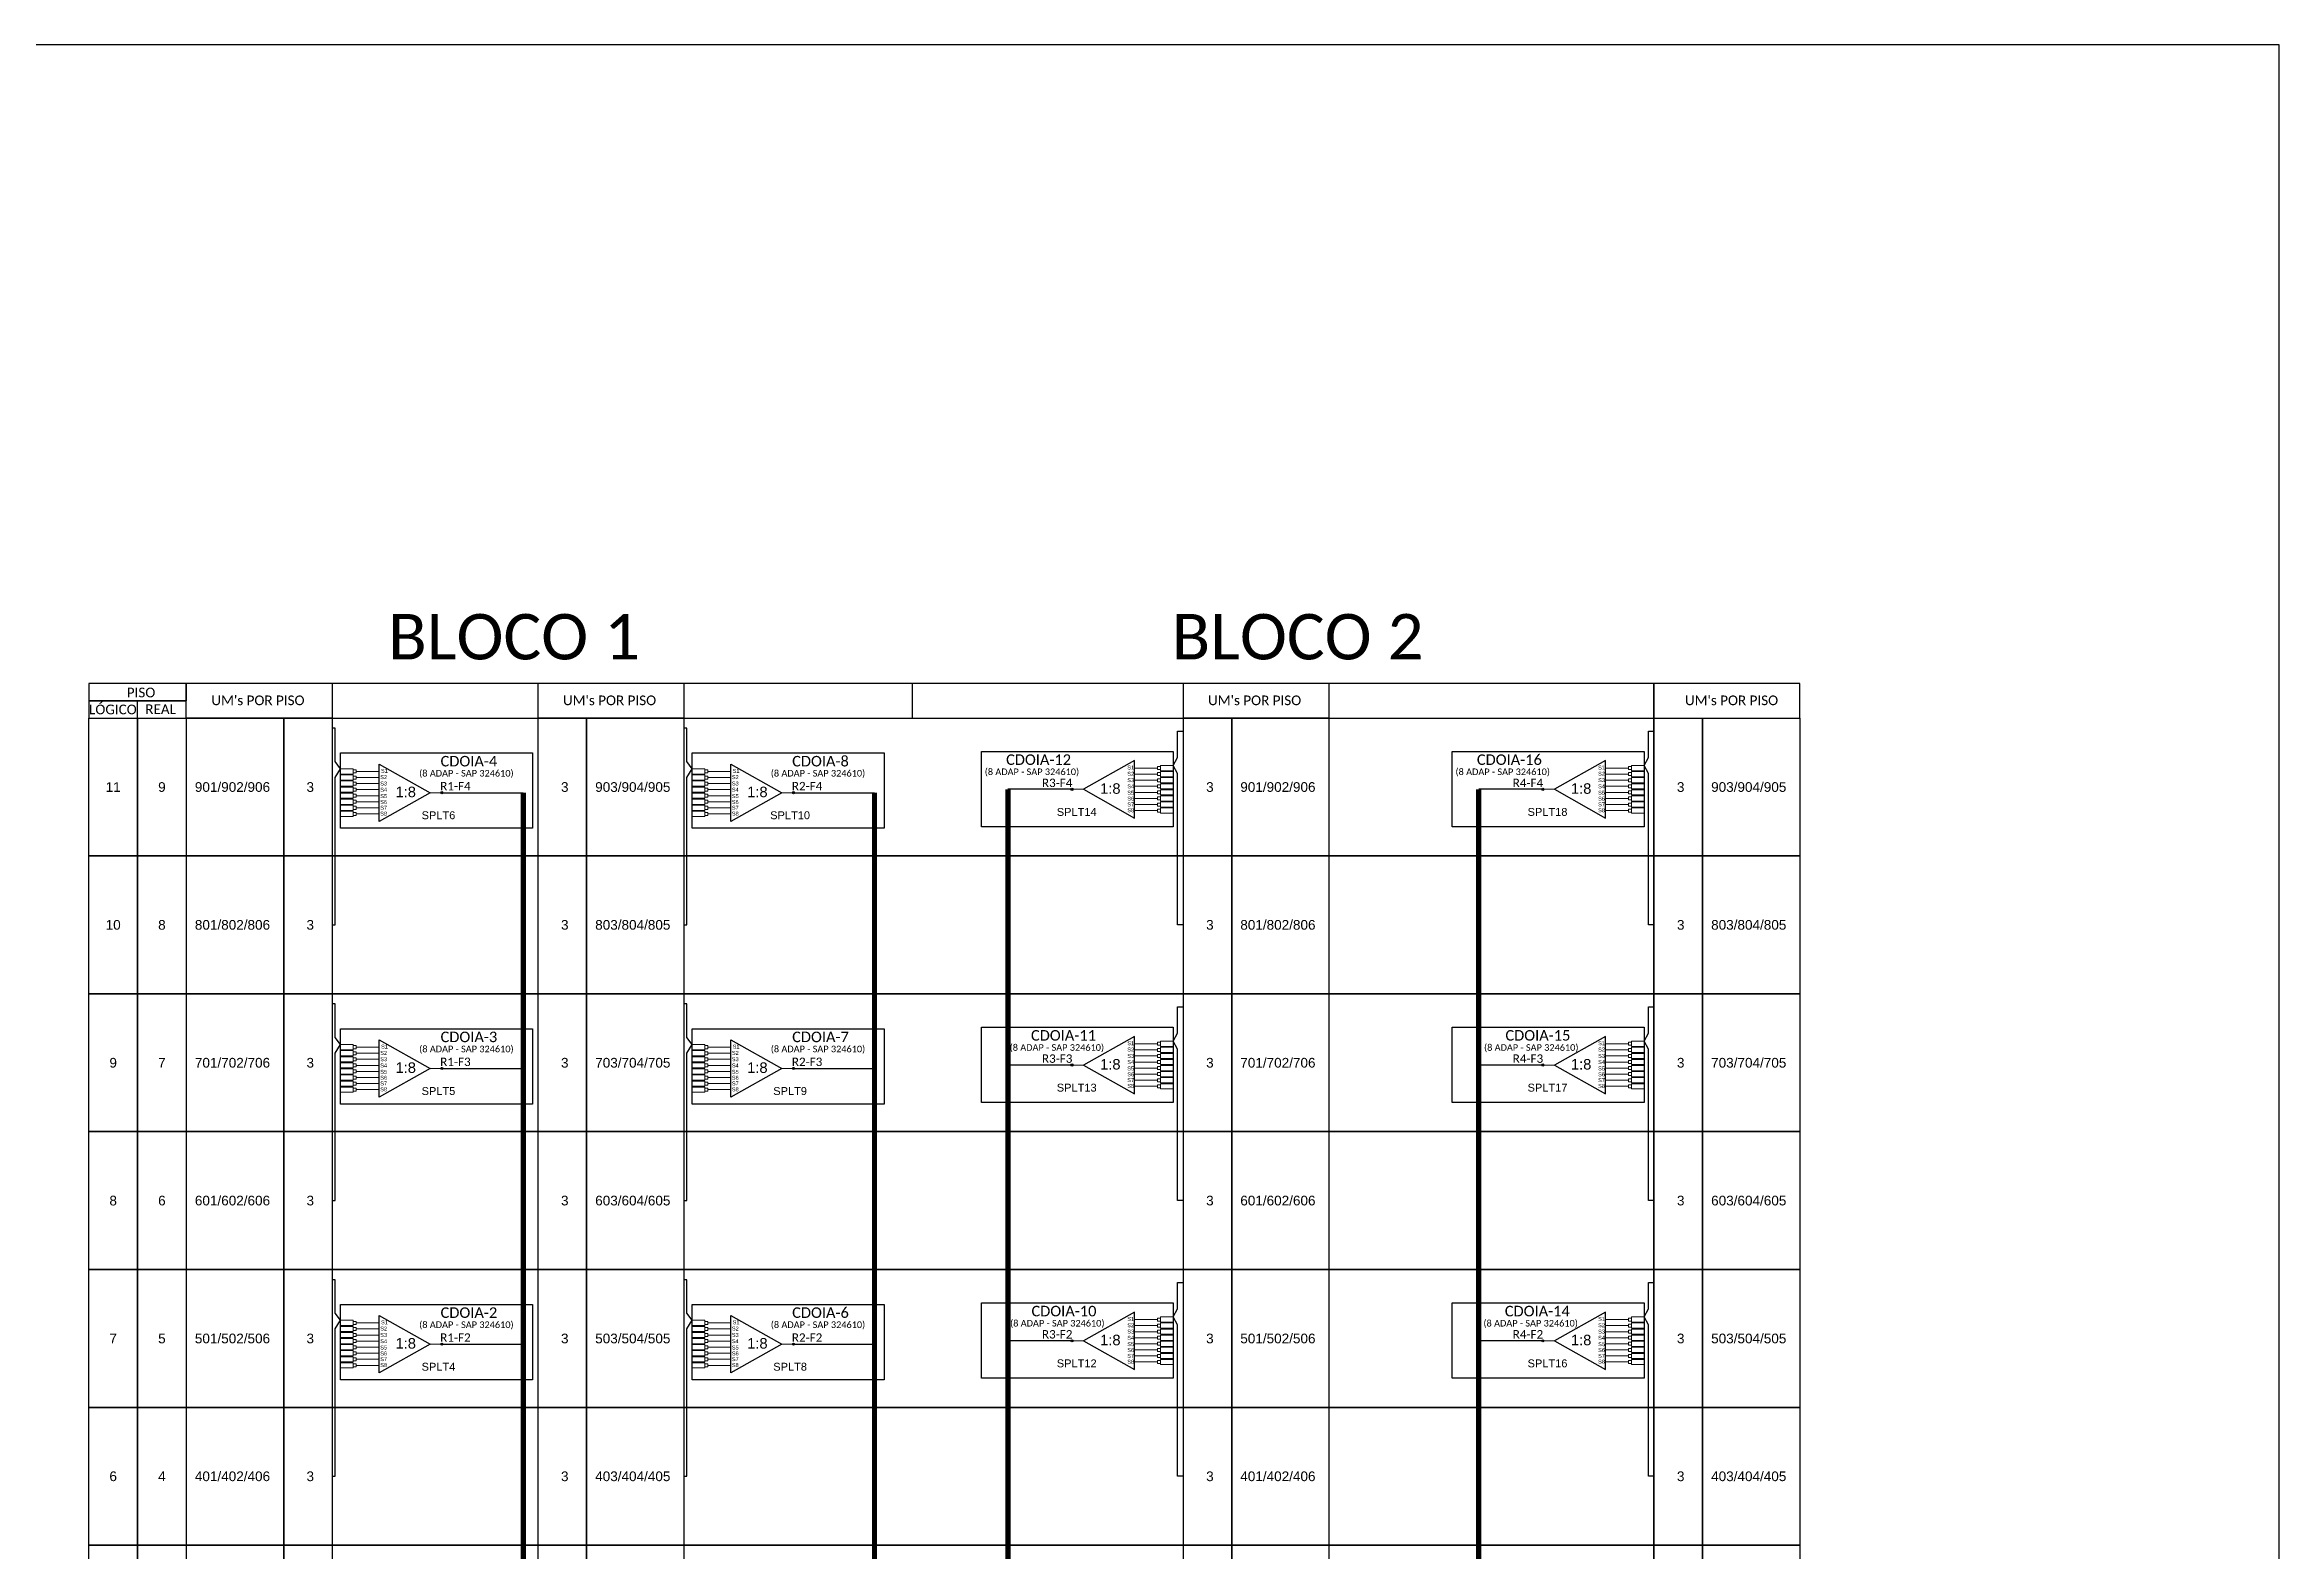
# Model space of a CAD drawing. Header units: inches. Extents: x 1016 to 2772, y -47 to 547.
# Drawn here: x 2347.4 to 2772, y 261.1 to 547.2 of the extents above; entities that cross this region are included whole.
import ezdxf
from ezdxf.enums import TextEntityAlignment as Align

# ---------------------------------------------------------------- set-up
doc = ezdxf.new("R2010")
doc.units = ezdxf.units.IN
doc.header["$MEASUREMENT"] = 0
doc.layers.add("20.0-LEGENDA DOS CDO'S", color=1, linetype='Continuous', lineweight=0)
doc.styles.add('ARIAL', font='arial.ttf')
doc.styles.add('WMF-Calibri0', font='calibri.ttf')

# ---------------------------------------------------------------- blocks, each defined once
blk = doc.blocks.new('SPLT_1-8_SC-APC_ESQ')
at = {"color": 3, "lineweight": 0}
for points in [[(2.41, -3.02), (0, -3.02)], [(2.41, -4), (0, -4)], [(2.41, -4.17), (0, -4.17)], [(2.41, -3.02), (2.41, -4)], [(2.41, -4.17), (2.41, -5.16)], [(2.99, -3.51), (7.37, -3.51)], [(2.41, -5.16), (0, -5.16)], [(2.41, -5.32), (0, -5.32)], [(2.41, -6.31), (0, -6.31)], [(2.41, -6.48), (0, -6.48)], [(2.41, -7.46), (0, -7.46)], [(2.41, -7.63), (0, -7.63)], [(2.41, -5.32), (2.41, -6.31)], [(2.41, -6.48), (2.41, -7.46)], [(2.41, -7.63), (2.41, -8.62)], [(7.37, -4.66), (2.99, -4.66)], [(7.37, -5.82), (2.99, -5.82)], [(7.37, -6.97), (2.99, -6.97)], [(7.37, -8.12), (2.99, -8.12)], [(2.41, -8.62), (0, -8.62)], [(2.41, -8.78), (0, -8.78)], [(2.41, -9.77), (0, -9.77)], [(2.41, -9.94), (0, -9.94)], [(2.41, -10.92), (0, -10.92)], [(2.41, -11.09), (0, -11.09)], [(2.41, -12.08), (0, -12.08)], [(2.41, -8.78), (2.41, -9.77)], [(2.41, -9.94), (2.41, -10.92)], [(2.41, -11.09), (2.41, -12.08)], [(7.37, -9.28), (2.99, -9.28)], [(7.37, -10.43), (2.99, -10.43)], [(7.37, -11.58), (2.99, -11.58)]]:
    blk.add_lwpolyline(points, dxfattribs=at)
for points in [[(2.99, -3.22), (2.41, -3.22), (2.41, -3.8), (2.99, -3.8)], [(2.99, -4.38), (2.41, -4.38), (2.41, -4.95), (2.99, -4.95)], [(2.99, -5.53), (2.41, -5.53), (2.41, -6.1), (2.99, -6.1)], [(2.99, -6.68), (2.41, -6.68), (2.41, -7.26), (2.99, -7.26)], [(2.99, -7.84), (2.41, -7.84), (2.41, -8.41), (2.99, -8.41)], [(2.99, -8.99), (2.41, -8.99), (2.41, -9.56), (2.99, -9.56)], [(2.99, -10.14), (2.41, -10.14), (2.41, -10.72), (2.99, -10.72)], [(2.99, -11.3), (2.41, -11.3), (2.41, -11.87), (2.99, -11.87)]]:
    blk.add_lwpolyline(points, close=True, dxfattribs=at)
at = {"color": 1}
blk.add_lwpolyline([(7.37, -2.1), (17.04, -7.55), (7.37, -13), (7.37, -2.1)], dxfattribs=at)
at = {"color": 1, "lineweight": 0}
blk.add_lwpolyline([(17.04, -7.55), (19.26, -7.55)], dxfattribs=at)
at = {"color": 1, "style": 'ARIAL'}
for s, height, p in [('S2', 0.75, (7.56, -4.97)), ('S1', 0.75, (7.7, -3.78)), ('S5', 0.75, (7.55, -8.57)), ('S3', 0.75, (7.55, -6.18)), ('S4', 0.75, (7.55, -7.36)), ('1:8', 2, (10.45, -8.4)), ('S6', 0.75, (7.55, -9.69)), ('S7', 0.75, (7.55, -10.78)), ('S8', 0.75, (7.55, -11.9))]:
    blk.add_text(s, height=height, dxfattribs=at).set_placement(p)

msp = doc.modelspace()

# ---------------------------------------------------------------- hatches: boundary and pattern name
h = msp.add_hatch(color=3)
h.dxf.hatch_style = 1
edge = h.paths.add_edge_path()
edge.add_arc((2422.84, 405.1), 0.205, 0, 360)
h = msp.add_hatch(color=3)
h.dxf.hatch_style = 1
edge = h.paths.add_edge_path()
edge.add_arc((2489.66, 405.1), 0.205, 0, 360)
h = msp.add_hatch(color=3)
h.dxf.hatch_style = 1
edge = h.paths.add_edge_path()
edge.add_arc((2542.57, 405.74), 0.205, 0, 360)
h = msp.add_hatch(color=3)
h.dxf.hatch_style = 1
edge = h.paths.add_edge_path()
edge.add_arc((2632.03, 405.74), 0.205, 0, 360)
h = msp.add_hatch(color=3)
h.dxf.hatch_style = 1
edge = h.paths.add_edge_path()
edge.add_arc((2422.84, 352.71), 0.205, 0, 360)
h = msp.add_hatch(color=3)
h.dxf.hatch_style = 1
edge = h.paths.add_edge_path()
edge.add_arc((2489.66, 352.71), 0.205, 0, 360)
h = msp.add_hatch(color=3)
h.dxf.hatch_style = 1
edge = h.paths.add_edge_path()
edge.add_arc((2542.57, 353.35), 0.205, 0, 360)
h = msp.add_hatch(color=3)
h.dxf.hatch_style = 1
edge = h.paths.add_edge_path()
edge.add_arc((2632.03, 353.35), 0.205, 0, 360)
h = msp.add_hatch(color=3)
h.dxf.hatch_style = 1
edge = h.paths.add_edge_path()
edge.add_arc((2422.84, 300.32), 0.205, 0, 360)
h = msp.add_hatch(color=3)
h.dxf.hatch_style = 1
edge = h.paths.add_edge_path()
edge.add_arc((2489.66, 300.32), 0.205, 0, 360)
h = msp.add_hatch(color=3)
h.dxf.hatch_style = 1
edge = h.paths.add_edge_path()
edge.add_arc((2542.57, 300.96), 0.205, 0, 360)
h = msp.add_hatch(color=3)
h.dxf.hatch_style = 1
edge = h.paths.add_edge_path()
edge.add_arc((2632.03, 300.96), 0.205, 0, 360)

# ---------------------------------------------------------------- linework, layer by layer
for points in [[(1933.42, -46.77), (2771.99, -46.77), (2771.99, 547.23), (1933.42, 547.23), (1933.42, -46.77)], [(2374.27, 419.28), (2653.13, 419.28), (2653.13, 425.86), (2374.27, 425.86), (2374.27, 425.86), (2374.27, 422.57)], [(2512.28, 419.28), (2512.28, 425.86)], [(2365.01, 419.28), (2365.01, 422.57)]]:
    msp.add_lwpolyline(points)
for points in [[(2355.75, 422.57), (2374.27, 422.57), (2374.27, 425.86), (2355.75, 425.86)], [(2355.75, 419.28), (2374.27, 419.28), (2374.27, 422.57), (2355.75, 422.57)]]:
    msp.add_lwpolyline(points, close=True)
at = {"color": 0}
for points in [[(2402.04, 419.28), (2402.04, 425.86)], [(2468.86, 419.28), (2468.86, 425.86)], [(2591.44, 419.28), (2591.44, 425.86)]]:
    msp.add_lwpolyline(points, dxfattribs=at)
at = {"linetype": 'Continuous'}
for points in [[(2441.08, 419.28), (2468.86, 419.28), (2468.86, 425.86), (2441.08, 425.86)], [(2563.67, 419.28), (2591.44, 419.28), (2591.44, 425.86), (2563.67, 425.86)], [(2653.13, 419.28), (2680.9, 419.28), (2680.9, 425.86), (2653.13, 425.86)], [(2402.04, 419.28), (2653.13, 419.28), (2653.13, 393.09), (2402.04, 393.09)], [(2402.04, 393.09), (2653.13, 393.09), (2653.13, 366.89), (2402.04, 366.89)], [(2402.04, 366.89), (2653.13, 366.89), (2653.13, 340.7), (2402.04, 340.7)], [(2402.04, 340.7), (2653.13, 340.7), (2653.13, 314.5), (2402.04, 314.5)], [(2402.04, 314.5), (2653.13, 314.5), (2653.13, 288.31), (2402.04, 288.31)], [(2402.04, 288.31), (2653.13, 288.31), (2653.13, 262.11), (2402.04, 262.11)], [(2402.04, 262.11), (2653.13, 262.11), (2653.13, 235.92), (2402.04, 235.92)]]:
    msp.add_lwpolyline(points, close=True, dxfattribs=at)
at = {"color": 0}
for points in [[(2355.75, 419.28), (2365.01, 419.28), (2365.01, 393.09), (2355.75, 393.09)], [(2365.01, 419.28), (2374.27, 419.28), (2374.27, 393.09), (2365.01, 393.09)], [(2392.78, 419.28), (2374.27, 419.28), (2374.27, 393.09), (2392.78, 393.09)], [(2402.04, 419.28), (2392.78, 419.28), (2392.78, 393.09), (2402.04, 393.09)], [(2450.34, 419.28), (2441.08, 419.28), (2441.08, 393.09), (2450.34, 393.09)], [(2468.86, 419.28), (2450.34, 419.28), (2450.34, 393.09), (2468.86, 393.09)], [(2572.93, 419.28), (2563.67, 419.28), (2563.67, 393.09), (2572.93, 393.09)], [(2591.44, 419.28), (2572.93, 419.28), (2572.93, 393.09), (2591.44, 393.09)], [(2653.13, 419.28), (2662.39, 419.28), (2662.39, 393.09), (2653.13, 393.09)], [(2662.39, 419.28), (2680.9, 419.28), (2680.9, 393.09), (2662.39, 393.09)], [(2355.75, 393.09), (2365.01, 393.09), (2365.01, 366.89), (2355.75, 366.89)], [(2365.01, 393.09), (2374.27, 393.09), (2374.27, 366.89), (2365.01, 366.89)], [(2392.78, 393.09), (2374.27, 393.09), (2374.27, 366.89), (2392.78, 366.89)], [(2402.04, 393.09), (2392.78, 393.09), (2392.78, 366.89), (2402.04, 366.89)], [(2450.34, 393.09), (2441.08, 393.09), (2441.08, 366.89), (2450.34, 366.89)], [(2468.86, 393.09), (2450.34, 393.09), (2450.34, 366.89), (2468.86, 366.89)], [(2572.93, 393.09), (2563.67, 393.09), (2563.67, 366.89), (2572.93, 366.89)], [(2591.44, 393.09), (2572.93, 393.09), (2572.93, 366.89), (2591.44, 366.89)], [(2653.13, 393.09), (2662.39, 393.09), (2662.39, 366.89), (2653.13, 366.89)], [(2662.39, 393.09), (2680.9, 393.09), (2680.9, 366.89), (2662.39, 366.89)], [(2355.75, 366.89), (2365.01, 366.89), (2365.01, 340.7), (2355.75, 340.7)], [(2365.01, 366.89), (2374.27, 366.89), (2374.27, 340.7), (2365.01, 340.7)], [(2392.78, 366.89), (2374.27, 366.89), (2374.27, 340.7), (2392.78, 340.7)], [(2402.04, 366.89), (2392.78, 366.89), (2392.78, 340.7), (2402.04, 340.7)], [(2450.34, 366.89), (2441.08, 366.89), (2441.08, 340.7), (2450.34, 340.7)], [(2468.86, 366.89), (2450.34, 366.89), (2450.34, 340.7), (2468.86, 340.7)], [(2572.93, 366.89), (2563.67, 366.89), (2563.67, 340.7), (2572.93, 340.7)], [(2591.44, 366.89), (2572.93, 366.89), (2572.93, 340.7), (2591.44, 340.7)], [(2653.13, 366.89), (2662.39, 366.89), (2662.39, 340.7), (2653.13, 340.7)], [(2662.39, 366.89), (2680.9, 366.89), (2680.9, 340.7), (2662.39, 340.7)], [(2355.75, 340.7), (2365.01, 340.7), (2365.01, 314.5), (2355.75, 314.5)], [(2365.01, 340.7), (2374.27, 340.7), (2374.27, 314.5), (2365.01, 314.5)], [(2392.78, 340.7), (2374.27, 340.7), (2374.27, 314.5), (2392.78, 314.5)], [(2402.04, 340.7), (2392.78, 340.7), (2392.78, 314.5), (2402.04, 314.5)], [(2450.34, 340.7), (2441.08, 340.7), (2441.08, 314.5), (2450.34, 314.5)], [(2468.86, 340.7), (2450.34, 340.7), (2450.34, 314.5), (2468.86, 314.5)], [(2572.93, 340.7), (2563.67, 340.7), (2563.67, 314.5), (2572.93, 314.5)], [(2591.44, 340.7), (2572.93, 340.7), (2572.93, 314.5), (2591.44, 314.5)], [(2653.13, 340.7), (2662.39, 340.7), (2662.39, 314.5), (2653.13, 314.5)], [(2662.39, 340.7), (2680.9, 340.7), (2680.9, 314.5), (2662.39, 314.5)], [(2355.75, 314.5), (2365.01, 314.5), (2365.01, 288.31), (2355.75, 288.31)], [(2365.01, 314.5), (2374.27, 314.5), (2374.27, 288.31), (2365.01, 288.31)], [(2392.78, 314.5), (2374.27, 314.5), (2374.27, 288.31), (2392.78, 288.31)], [(2402.04, 314.5), (2392.78, 314.5), (2392.78, 288.31), (2402.04, 288.31)], [(2450.34, 314.5), (2441.08, 314.5), (2441.08, 288.31), (2450.34, 288.31)], [(2468.86, 314.5), (2450.34, 314.5), (2450.34, 288.31), (2468.86, 288.31)], [(2572.93, 314.5), (2563.67, 314.5), (2563.67, 288.31), (2572.93, 288.31)], [(2591.44, 314.5), (2572.93, 314.5), (2572.93, 288.31), (2591.44, 288.31)], [(2653.13, 314.5), (2662.39, 314.5), (2662.39, 288.31), (2653.13, 288.31)], [(2662.39, 314.5), (2680.9, 314.5), (2680.9, 288.31), (2662.39, 288.31)], [(2355.75, 288.31), (2365.01, 288.31), (2365.01, 262.11), (2355.75, 262.11)], [(2365.01, 288.31), (2374.27, 288.31), (2374.27, 262.11), (2365.01, 262.11)], [(2392.78, 288.31), (2374.27, 288.31), (2374.27, 262.11), (2392.78, 262.11)], [(2402.04, 288.31), (2392.78, 288.31), (2392.78, 262.11), (2402.04, 262.11)], [(2450.34, 288.31), (2441.08, 288.31), (2441.08, 262.11), (2450.34, 262.11)], [(2468.86, 288.31), (2450.34, 288.31), (2450.34, 262.11), (2468.86, 262.11)], [(2572.93, 288.31), (2563.67, 288.31), (2563.67, 262.11), (2572.93, 262.11)], [(2591.44, 288.31), (2572.93, 288.31), (2572.93, 262.11), (2591.44, 262.11)], [(2653.13, 288.31), (2662.39, 288.31), (2662.39, 262.11), (2653.13, 262.11)], [(2662.39, 288.31), (2680.9, 288.31), (2680.9, 262.11), (2662.39, 262.11)], [(2355.75, 262.11), (2365.01, 262.11), (2365.01, 235.92), (2355.75, 235.92)], [(2365.01, 262.11), (2374.27, 262.11), (2374.27, 235.92), (2365.01, 235.92)], [(2392.78, 262.11), (2374.27, 262.11), (2374.27, 235.92), (2392.78, 235.92)], [(2402.04, 262.11), (2392.78, 262.11), (2392.78, 235.92), (2402.04, 235.92)], [(2450.34, 262.11), (2441.08, 262.11), (2441.08, 235.92), (2450.34, 235.92)], [(2468.86, 262.11), (2450.34, 262.11), (2450.34, 235.92), (2468.86, 235.92)], [(2572.93, 262.11), (2563.67, 262.11), (2563.67, 235.92), (2572.93, 235.92)], [(2591.44, 262.11), (2572.93, 262.11), (2572.93, 235.92), (2591.44, 235.92)], [(2653.13, 262.11), (2662.39, 262.11), (2662.39, 235.92), (2653.13, 235.92)], [(2662.39, 262.11), (2680.9, 262.11), (2680.9, 235.92), (2662.39, 235.92)]]:
    msp.add_lwpolyline(points, close=True, dxfattribs=at)
at = {"linetype": 'Continuous'}
for points in [[(2402.04, 419.28), (2535.43, 419.28)], [(2402.04, 393.09), (2535.43, 393.09)], [(2402.04, 366.89), (2535.43, 366.89)], [(2402.04, 340.7), (2535.43, 340.7)], [(2402.04, 314.5), (2535.43, 314.5)], [(2402.04, 288.31), (2535.43, 288.31)], [(2402.04, 262.11), (2535.43, 262.11)]]:
    msp.add_lwpolyline(points, dxfattribs=at)
at = {"color": 3}
for points in [[(2402.59, 417.35), (2402.04, 417.35)], [(2402.59, 379.99), (2402.59, 407.98), (2403.58, 409.63), (2402.59, 411), (2402.59, 417.35)], [(2469.41, 417.35), (2468.86, 417.35)], [(2469.41, 379.99), (2469.41, 407.98), (2470.4, 409.63), (2469.41, 411), (2469.41, 417.35)], [(2563.67, 379.99), (2562.65, 379.99), (2562.65, 408.76), (2561.83, 410.27), (2562.65, 411.78), (2562.65, 416.79), (2563.67, 416.79)], [(2653.13, 379.99), (2652.11, 379.99), (2652.11, 408.76), (2651.29, 410.27), (2652.11, 411.78), (2652.11, 416.79), (2653.13, 416.79)], [(2402.04, 379.99), (2402.59, 379.99)], [(2468.86, 379.99), (2469.41, 379.99)], [(2402.59, 364.96), (2402.04, 364.96)], [(2402.59, 327.6), (2402.59, 355.59), (2403.58, 357.24), (2402.59, 358.61), (2402.59, 364.96)], [(2469.41, 364.96), (2468.86, 364.96)], [(2469.41, 327.6), (2469.41, 355.59), (2470.4, 357.24), (2469.41, 358.61), (2469.41, 364.96)], [(2563.67, 327.6), (2562.65, 327.6), (2562.65, 356.37), (2561.83, 357.88), (2562.65, 359.39), (2562.65, 364.4), (2563.67, 364.4)], [(2653.13, 327.6), (2652.11, 327.6), (2652.11, 356.37), (2651.29, 357.88), (2652.11, 359.39), (2652.11, 364.4), (2653.13, 364.4)], [(2402.04, 327.6), (2402.59, 327.6)], [(2468.86, 327.6), (2469.41, 327.6)], [(2402.59, 312.57), (2402.04, 312.57)], [(2402.59, 275.21), (2402.59, 303.2), (2403.58, 304.85), (2402.59, 306.22), (2402.59, 312.57)], [(2469.41, 312.57), (2468.86, 312.57)], [(2469.41, 275.21), (2469.41, 303.2), (2470.4, 304.85), (2469.41, 306.22), (2469.41, 312.57)], [(2563.67, 275.21), (2562.65, 275.21), (2562.65, 303.98), (2561.83, 305.49), (2562.65, 307), (2562.65, 312.01), (2563.67, 312.01)], [(2653.13, 275.21), (2652.11, 275.21), (2652.11, 303.98), (2651.29, 305.49), (2652.11, 307), (2652.11, 312.01), (2653.13, 312.01)], [(2402.04, 275.21), (2402.59, 275.21)], [(2468.86, 275.21), (2469.41, 275.21)]]:
    msp.add_lwpolyline(points, dxfattribs=at)
at = {"color": 1}
for points in [[(2403.58, 412.65), (2440.05, 412.65), (2440.05, 398.33), (2403.58, 398.33)], [(2470.4, 412.65), (2506.87, 412.65), (2506.87, 398.33), (2470.4, 398.33)], [(2525.36, 412.93), (2561.83, 412.93), (2561.83, 398.61), (2525.36, 398.61)], [(2614.82, 412.93), (2651.29, 412.93), (2651.29, 398.61), (2614.82, 398.61)], [(2403.58, 360.26), (2440.05, 360.26), (2440.05, 345.94), (2403.58, 345.94)], [(2470.4, 360.26), (2506.87, 360.26), (2506.87, 345.94), (2470.4, 345.94)], [(2525.36, 360.54), (2561.83, 360.54), (2561.83, 346.22), (2525.36, 346.22)], [(2614.82, 360.54), (2651.29, 360.54), (2651.29, 346.22), (2614.82, 346.22)], [(2403.58, 307.87), (2440.05, 307.87), (2440.05, 293.55), (2403.58, 293.55)], [(2470.4, 307.87), (2506.87, 307.87), (2506.87, 293.55), (2470.4, 293.55)], [(2525.36, 308.15), (2561.83, 308.15), (2561.83, 293.83), (2525.36, 293.83)], [(2614.82, 308.15), (2651.29, 308.15), (2651.29, 293.83), (2614.82, 293.83)]]:
    msp.add_lwpolyline(points, close=True, dxfattribs=at)
for points in [[(2554.46, 411.19), (2544.79, 405.74), (2554.46, 400.29), (2554.46, 411.19)], [(2643.92, 411.19), (2634.25, 405.74), (2643.92, 400.29), (2643.92, 411.19)], [(2554.46, 358.8), (2544.79, 353.35), (2554.46, 347.9), (2554.46, 358.8)], [(2643.92, 358.8), (2634.25, 353.35), (2643.92, 347.9), (2643.92, 358.8)], [(2554.46, 306.41), (2544.79, 300.96), (2554.46, 295.51), (2554.46, 306.41)], [(2643.92, 306.41), (2634.25, 300.96), (2643.92, 295.51), (2643.92, 306.41)]]:
    msp.add_lwpolyline(points, dxfattribs=at)
at = {"color": 3, "lineweight": 0}
for points in [[(2558.83, 409.78), (2554.46, 409.78)], [(2554.46, 408.62), (2558.83, 408.62)], [(2559.41, 410.27), (2559.41, 409.28)], [(2559.41, 410.27), (2561.83, 410.27)], [(2559.41, 409.28), (2561.83, 409.28)], [(2559.41, 409.12), (2559.41, 408.13)], [(2559.41, 409.12), (2561.83, 409.12)], [(2559.41, 408.13), (2561.83, 408.13)], [(2559.41, 407.96), (2559.41, 406.98)], [(2559.41, 407.96), (2561.83, 407.96)], [(2648.29, 409.78), (2643.92, 409.78)], [(2643.92, 408.62), (2648.29, 408.62)], [(2648.87, 410.27), (2648.87, 409.28)], [(2648.87, 410.27), (2651.29, 410.27)], [(2648.87, 409.28), (2651.29, 409.28)], [(2648.87, 409.12), (2648.87, 408.13)], [(2648.87, 409.12), (2651.29, 409.12)], [(2648.87, 408.13), (2651.29, 408.13)], [(2648.87, 407.96), (2648.87, 406.98)], [(2648.87, 407.96), (2651.29, 407.96)], [(2554.46, 407.47), (2558.83, 407.47)], [(2554.46, 406.32), (2558.83, 406.32)], [(2554.46, 405.16), (2558.83, 405.16)], [(2554.46, 404.01), (2558.83, 404.01)], [(2559.41, 406.98), (2561.83, 406.98)], [(2559.41, 406.81), (2559.41, 405.82)], [(2559.41, 406.81), (2561.83, 406.81)], [(2559.41, 405.82), (2561.83, 405.82)], [(2559.41, 405.66), (2559.41, 404.67)], [(2559.41, 405.66), (2561.83, 405.66)], [(2559.41, 404.67), (2561.83, 404.67)], [(2559.41, 404.5), (2559.41, 403.52)], [(2559.41, 404.5), (2561.83, 404.5)], [(2559.41, 403.52), (2561.83, 403.52)], [(2643.92, 407.47), (2648.29, 407.47)], [(2643.92, 406.32), (2648.29, 406.32)], [(2643.92, 405.16), (2648.29, 405.16)], [(2643.92, 404.01), (2648.29, 404.01)], [(2648.87, 406.98), (2651.29, 406.98)], [(2648.87, 406.81), (2648.87, 405.82)], [(2648.87, 406.81), (2651.29, 406.81)], [(2648.87, 405.82), (2651.29, 405.82)], [(2648.87, 405.66), (2648.87, 404.67)], [(2648.87, 405.66), (2651.29, 405.66)], [(2648.87, 404.67), (2651.29, 404.67)], [(2648.87, 404.5), (2648.87, 403.52)], [(2648.87, 404.5), (2651.29, 404.5)], [(2648.87, 403.52), (2651.29, 403.52)], [(2554.46, 402.86), (2558.83, 402.86)], [(2554.46, 401.71), (2558.83, 401.71)], [(2559.41, 403.35), (2559.41, 402.37)], [(2559.41, 403.35), (2561.83, 403.35)], [(2559.41, 402.37), (2561.83, 402.37)], [(2559.41, 402.2), (2559.41, 401.21)], [(2559.41, 402.2), (2561.83, 402.2)], [(2559.41, 401.21), (2561.83, 401.21)], [(2643.92, 402.86), (2648.29, 402.86)], [(2643.92, 401.71), (2648.29, 401.71)], [(2648.87, 403.35), (2648.87, 402.37)], [(2648.87, 403.35), (2651.29, 403.35)], [(2648.87, 402.37), (2651.29, 402.37)], [(2648.87, 402.2), (2648.87, 401.21)], [(2648.87, 402.2), (2651.29, 402.2)], [(2648.87, 401.21), (2651.29, 401.21)], [(2558.83, 357.39), (2554.46, 357.39)], [(2559.41, 357.88), (2559.41, 356.89)], [(2559.41, 357.88), (2561.83, 357.88)], [(2559.41, 356.89), (2561.83, 356.89)], [(2559.41, 356.73), (2559.41, 355.74)], [(2559.41, 356.73), (2561.83, 356.73)], [(2648.29, 357.39), (2643.92, 357.39)], [(2648.87, 357.88), (2648.87, 356.89)], [(2648.87, 357.88), (2651.29, 357.88)], [(2648.87, 356.89), (2651.29, 356.89)], [(2648.87, 356.73), (2648.87, 355.74)], [(2648.87, 356.73), (2651.29, 356.73)], [(2554.46, 356.23), (2558.83, 356.23)], [(2554.46, 355.08), (2558.83, 355.08)], [(2554.46, 353.93), (2558.83, 353.93)], [(2554.46, 352.77), (2558.83, 352.77)], [(2559.41, 355.74), (2561.83, 355.74)], [(2559.41, 355.57), (2559.41, 354.59)], [(2559.41, 355.57), (2561.83, 355.57)], [(2559.41, 354.59), (2561.83, 354.59)], [(2559.41, 354.42), (2559.41, 353.43)], [(2559.41, 354.42), (2561.83, 354.42)], [(2559.41, 353.43), (2561.83, 353.43)], [(2559.41, 353.27), (2559.41, 352.28)], [(2559.41, 353.27), (2561.83, 353.27)], [(2643.92, 356.23), (2648.29, 356.23)], [(2643.92, 355.08), (2648.29, 355.08)], [(2643.92, 353.93), (2648.29, 353.93)], [(2643.92, 352.77), (2648.29, 352.77)], [(2648.87, 355.74), (2651.29, 355.74)], [(2648.87, 355.57), (2648.87, 354.59)], [(2648.87, 355.57), (2651.29, 355.57)], [(2648.87, 354.59), (2651.29, 354.59)], [(2648.87, 354.42), (2648.87, 353.43)], [(2648.87, 354.42), (2651.29, 354.42)], [(2648.87, 353.43), (2651.29, 353.43)], [(2648.87, 353.27), (2648.87, 352.28)], [(2648.87, 353.27), (2651.29, 353.27)], [(2554.46, 351.62), (2558.83, 351.62)], [(2554.46, 350.47), (2558.83, 350.47)], [(2554.46, 349.32), (2558.83, 349.32)], [(2559.41, 352.28), (2561.83, 352.28)], [(2559.41, 352.11), (2559.41, 351.13)], [(2559.41, 352.11), (2561.83, 352.11)], [(2559.41, 351.13), (2561.83, 351.13)], [(2559.41, 350.96), (2559.41, 349.98)], [(2559.41, 350.96), (2561.83, 350.96)], [(2559.41, 349.98), (2561.83, 349.98)], [(2559.41, 349.81), (2559.41, 348.82)], [(2559.41, 349.81), (2561.83, 349.81)], [(2559.41, 348.82), (2561.83, 348.82)], [(2643.92, 351.62), (2648.29, 351.62)], [(2643.92, 350.47), (2648.29, 350.47)], [(2643.92, 349.32), (2648.29, 349.32)], [(2648.87, 352.28), (2651.29, 352.28)], [(2648.87, 352.11), (2648.87, 351.13)], [(2648.87, 352.11), (2651.29, 352.11)], [(2648.87, 351.13), (2651.29, 351.13)], [(2648.87, 350.96), (2648.87, 349.98)], [(2648.87, 350.96), (2651.29, 350.96)], [(2648.87, 349.98), (2651.29, 349.98)], [(2648.87, 349.81), (2648.87, 348.82)], [(2648.87, 349.81), (2651.29, 349.81)], [(2648.87, 348.82), (2651.29, 348.82)], [(2558.83, 305), (2554.46, 305)], [(2554.46, 303.84), (2558.83, 303.84)], [(2554.46, 302.69), (2558.83, 302.69)], [(2554.46, 301.54), (2558.83, 301.54)], [(2559.41, 305.49), (2559.41, 304.5)], [(2559.41, 305.49), (2561.83, 305.49)], [(2559.41, 304.5), (2561.83, 304.5)], [(2559.41, 304.34), (2559.41, 303.35)], [(2559.41, 304.34), (2561.83, 304.34)], [(2559.41, 303.35), (2561.83, 303.35)], [(2559.41, 303.18), (2559.41, 302.2)], [(2559.41, 303.18), (2561.83, 303.18)], [(2559.41, 302.2), (2561.83, 302.2)], [(2559.41, 302.03), (2559.41, 301.04)], [(2559.41, 302.03), (2561.83, 302.03)], [(2648.29, 305), (2643.92, 305)], [(2643.92, 303.84), (2648.29, 303.84)], [(2643.92, 302.69), (2648.29, 302.69)], [(2643.92, 301.54), (2648.29, 301.54)], [(2648.87, 305.49), (2648.87, 304.5)], [(2648.87, 305.49), (2651.29, 305.49)], [(2648.87, 304.5), (2651.29, 304.5)], [(2648.87, 304.34), (2648.87, 303.35)], [(2648.87, 304.34), (2651.29, 304.34)], [(2648.87, 303.35), (2651.29, 303.35)], [(2648.87, 303.18), (2648.87, 302.2)], [(2648.87, 303.18), (2651.29, 303.18)], [(2648.87, 302.2), (2651.29, 302.2)], [(2648.87, 302.03), (2648.87, 301.04)], [(2648.87, 302.03), (2651.29, 302.03)], [(2554.46, 300.38), (2558.83, 300.38)], [(2554.46, 299.23), (2558.83, 299.23)], [(2554.46, 298.08), (2558.83, 298.08)], [(2559.41, 301.04), (2561.83, 301.04)], [(2559.41, 300.88), (2559.41, 299.89)], [(2559.41, 300.88), (2561.83, 300.88)], [(2559.41, 299.89), (2561.83, 299.89)], [(2559.41, 299.72), (2559.41, 298.74)], [(2559.41, 299.72), (2561.83, 299.72)], [(2559.41, 298.74), (2561.83, 298.74)], [(2559.41, 298.57), (2559.41, 297.59)], [(2559.41, 298.57), (2561.83, 298.57)], [(2559.41, 297.59), (2561.83, 297.59)], [(2559.41, 297.42), (2559.41, 296.43)], [(2559.41, 297.42), (2561.83, 297.42)], [(2643.92, 300.38), (2648.29, 300.38)], [(2643.92, 299.23), (2648.29, 299.23)], [(2643.92, 298.08), (2648.29, 298.08)], [(2648.87, 301.04), (2651.29, 301.04)], [(2648.87, 300.88), (2648.87, 299.89)], [(2648.87, 300.88), (2651.29, 300.88)], [(2648.87, 299.89), (2651.29, 299.89)], [(2648.87, 299.72), (2648.87, 298.74)], [(2648.87, 299.72), (2651.29, 299.72)], [(2648.87, 298.74), (2651.29, 298.74)], [(2648.87, 298.57), (2648.87, 297.59)], [(2648.87, 298.57), (2651.29, 298.57)], [(2648.87, 297.59), (2651.29, 297.59)], [(2648.87, 297.42), (2648.87, 296.43)], [(2648.87, 297.42), (2651.29, 297.42)], [(2554.46, 296.93), (2558.83, 296.93)], [(2559.41, 296.43), (2561.83, 296.43)], [(2643.92, 296.93), (2648.29, 296.93)], [(2648.87, 296.43), (2651.29, 296.43)]]:
    msp.add_lwpolyline(points, dxfattribs=at)
for points in [[(2558.83, 410.06), (2559.41, 410.06), (2559.41, 409.49), (2558.83, 409.49)], [(2558.83, 408.91), (2559.41, 408.91), (2559.41, 408.34), (2558.83, 408.34)], [(2558.83, 407.76), (2559.41, 407.76), (2559.41, 407.18), (2558.83, 407.18)], [(2648.29, 410.06), (2648.87, 410.06), (2648.87, 409.49), (2648.29, 409.49)], [(2648.29, 408.91), (2648.87, 408.91), (2648.87, 408.34), (2648.29, 408.34)], [(2648.29, 407.76), (2648.87, 407.76), (2648.87, 407.18), (2648.29, 407.18)], [(2558.83, 406.6), (2559.41, 406.6), (2559.41, 406.03), (2558.83, 406.03)], [(2558.83, 405.45), (2559.41, 405.45), (2559.41, 404.88), (2558.83, 404.88)], [(2558.83, 404.3), (2559.41, 404.3), (2559.41, 403.73), (2558.83, 403.73)], [(2648.29, 406.6), (2648.87, 406.6), (2648.87, 406.03), (2648.29, 406.03)], [(2648.29, 405.45), (2648.87, 405.45), (2648.87, 404.88), (2648.29, 404.88)], [(2648.29, 404.3), (2648.87, 404.3), (2648.87, 403.73), (2648.29, 403.73)], [(2558.83, 403.14), (2559.41, 403.14), (2559.41, 402.57), (2558.83, 402.57)], [(2558.83, 401.99), (2559.41, 401.99), (2559.41, 401.42), (2558.83, 401.42)], [(2648.29, 403.14), (2648.87, 403.14), (2648.87, 402.57), (2648.29, 402.57)], [(2648.29, 401.99), (2648.87, 401.99), (2648.87, 401.42), (2648.29, 401.42)], [(2558.83, 357.67), (2559.41, 357.67), (2559.41, 357.1), (2558.83, 357.1)], [(2648.29, 357.67), (2648.87, 357.67), (2648.87, 357.1), (2648.29, 357.1)], [(2558.83, 356.52), (2559.41, 356.52), (2559.41, 355.95), (2558.83, 355.95)], [(2558.83, 355.37), (2559.41, 355.37), (2559.41, 354.79), (2558.83, 354.79)], [(2558.83, 354.21), (2559.41, 354.21), (2559.41, 353.64), (2558.83, 353.64)], [(2558.83, 353.06), (2559.41, 353.06), (2559.41, 352.49), (2558.83, 352.49)], [(2648.29, 356.52), (2648.87, 356.52), (2648.87, 355.95), (2648.29, 355.95)], [(2648.29, 355.37), (2648.87, 355.37), (2648.87, 354.79), (2648.29, 354.79)], [(2648.29, 354.21), (2648.87, 354.21), (2648.87, 353.64), (2648.29, 353.64)], [(2648.29, 353.06), (2648.87, 353.06), (2648.87, 352.49), (2648.29, 352.49)], [(2558.83, 351.91), (2559.41, 351.91), (2559.41, 351.34), (2558.83, 351.34)], [(2558.83, 350.75), (2559.41, 350.75), (2559.41, 350.18), (2558.83, 350.18)], [(2558.83, 349.6), (2559.41, 349.6), (2559.41, 349.03), (2558.83, 349.03)], [(2648.29, 351.91), (2648.87, 351.91), (2648.87, 351.34), (2648.29, 351.34)], [(2648.29, 350.75), (2648.87, 350.75), (2648.87, 350.18), (2648.29, 350.18)], [(2648.29, 349.6), (2648.87, 349.6), (2648.87, 349.03), (2648.29, 349.03)], [(2558.83, 305.28), (2559.41, 305.28), (2559.41, 304.71), (2558.83, 304.71)], [(2558.83, 304.13), (2559.41, 304.13), (2559.41, 303.56), (2558.83, 303.56)], [(2558.83, 302.98), (2559.41, 302.98), (2559.41, 302.4), (2558.83, 302.4)], [(2558.83, 301.82), (2559.41, 301.82), (2559.41, 301.25), (2558.83, 301.25)], [(2648.29, 305.28), (2648.87, 305.28), (2648.87, 304.71), (2648.29, 304.71)], [(2648.29, 304.13), (2648.87, 304.13), (2648.87, 303.56), (2648.29, 303.56)], [(2648.29, 302.98), (2648.87, 302.98), (2648.87, 302.4), (2648.29, 302.4)], [(2648.29, 301.82), (2648.87, 301.82), (2648.87, 301.25), (2648.29, 301.25)], [(2558.83, 300.67), (2559.41, 300.67), (2559.41, 300.1), (2558.83, 300.1)], [(2558.83, 299.52), (2559.41, 299.52), (2559.41, 298.95), (2558.83, 298.95)], [(2558.83, 298.36), (2559.41, 298.36), (2559.41, 297.79), (2558.83, 297.79)], [(2648.29, 300.67), (2648.87, 300.67), (2648.87, 300.1), (2648.29, 300.1)], [(2648.29, 299.52), (2648.87, 299.52), (2648.87, 298.95), (2648.29, 298.95)], [(2648.29, 298.36), (2648.87, 298.36), (2648.87, 297.79), (2648.29, 297.79)], [(2558.83, 297.21), (2559.41, 297.21), (2559.41, 296.64), (2558.83, 296.64)], [(2648.29, 297.21), (2648.87, 297.21), (2648.87, 296.64), (2648.29, 296.64)]]:
    msp.add_lwpolyline(points, close=True, dxfattribs=at)
at = {"color": 5}
for points in [[(2423.05, 405.1), (2438.3, 405.1)], [(2423.05, 352.71), (2438.3, 352.71)], [(2423.05, 300.32), (2438.3, 300.32)]]:
    msp.add_lwpolyline(points, dxfattribs=at)
at = {"color": 5, "const_width": 1}
msp.add_lwpolyline([(2438.3, 405.1), (2438.3, 122.69)], dxfattribs=at)
at = {"color": 6}
for points in [[(2489.86, 405.1), (2505.05, 405.1)], [(2489.86, 352.71), (2505.05, 352.71)], [(2489.86, 300.32), (2505.05, 300.32)]]:
    msp.add_lwpolyline(points, dxfattribs=at)
at = {"color": 6, "const_width": 1}
msp.add_lwpolyline([(2505.05, 405.1), (2505.05, 124.88)], dxfattribs=at)
at = {"color": 40, "const_width": 1}
msp.add_lwpolyline([(2530.4, 405.74), (2530.4, 127.36)], dxfattribs=at)
at = {"color": 40}
for points in [[(2542.36, 405.74), (2530.4, 405.74)], [(2542.36, 353.35), (2530.4, 353.35)], [(2542.36, 300.96), (2530.4, 300.96)]]:
    msp.add_lwpolyline(points, dxfattribs=at)
at = {"color": 1, "lineweight": 0}
for points in [[(2544.79, 405.74), (2542.57, 405.74)], [(2634.25, 405.74), (2632.03, 405.74)], [(2544.79, 353.35), (2542.57, 353.35)], [(2634.25, 353.35), (2632.03, 353.35)], [(2544.79, 300.96), (2542.57, 300.96)], [(2634.25, 300.96), (2632.03, 300.96)]]:
    msp.add_lwpolyline(points, dxfattribs=at)
at = {"color": 4, "const_width": 1}
msp.add_lwpolyline([(2619.87, 405.74), (2619.87, 124.93)], dxfattribs=at)
at = {"color": 4}
for points in [[(2631.82, 405.74), (2619.87, 405.74)], [(2631.82, 353.35), (2619.87, 353.35)], [(2631.82, 300.96), (2619.87, 300.96)]]:
    msp.add_lwpolyline(points, dxfattribs=at)
at = {"color": 3}
for centre in [(2422.84, 405.1), (2489.66, 405.1), (2542.57, 405.74), (2632.03, 405.74), (2422.84, 352.71), (2489.66, 352.71), (2542.57, 353.35), (2632.03, 353.35), (2422.84, 300.32), (2489.66, 300.32), (2542.57, 300.96), (2632.03, 300.96)]:
    msp.add_circle(centre, 0.205, dxfattribs=at)

# ---------------------------------------------------------------- block references
for p in [(2403.58, 412.65), (2470.4, 412.65), (2403.58, 360.26), (2470.4, 360.26), (2403.58, 307.87), (2470.4, 307.87)]:
    msp.add_blockref('SPLT_1-8_SC-APC_ESQ', p)

# ---------------------------------------------------------------- texts
at = {"style": 'WMF-Calibri0'}
for s, p in [('     PISO', (2359.72, 423.22)), ('  LÓGICO', (2354.49, 420)), ('    REAL', (2363.89, 420.04)), ("UM's POR PISO", (2379.04, 421.73)), ("UM's POR PISO", (2445.85, 421.73)), ("UM's POR PISO", (2568.43, 421.73)), ("UM's POR PISO", (2659.05, 421.73))]:
    msp.add_text(s, height=1.84, dxfattribs=at).set_placement(p)
at = {"color": 1, "ltscale": 6, "style": 'WMF-Calibri0'}
for s, p in [('CDOIA-4', (2422.59, 410.09)), ('CDOIA-8', (2489.4, 410.09)), ('CDOIA-12', (2530.05, 410.38)), ('CDOIA-16', (2619.51, 410.38)), ('CDOIA-3', (2422.59, 357.7)), ('CDOIA-7', (2489.4, 357.7)), ('CDOIA-11', (2534.78, 357.99)), ('CDOIA-15', (2624.93, 357.99)), ('CDOIA-2', (2422.59, 305.31)), ('CDOIA-6', (2489.4, 305.31)), ('CDOIA-10', (2534.87, 305.6)), ('CDOIA-14', (2624.82, 305.6))]:
    msp.add_text(s, height=2, dxfattribs=at).set_placement(p)
for p in [(2427.5, 408.17), (2494.31, 408.17), (2534.96, 408.45), (2624.42, 408.45), (2427.5, 355.78), (2494.31, 355.78), (2539.7, 356.06), (2629.84, 356.06), (2427.5, 303.39), (2494.31, 303.39), (2539.78, 303.67), (2629.73, 303.67)]:
    msp.add_text('(8 ADAP - SAP 324610)', height=1.25, dxfattribs=at).set_placement(p, align=Align.CENTER)
at = {"color": 40, "style": 'WMF-Calibri0'}
for s, p in [('R3-F4', (2536.86, 406.17)), ('R3-F3', (2536.86, 353.78)), ('R3-F2', (2536.86, 301.39))]:
    msp.add_text(s, height=1.6, dxfattribs=at).set_placement(p)
at = {"color": 1, "style": 'ARIAL'}
for s, height, p in [('S1', 0.75, (2553.09, 409.51)), ('S2', 0.75, (2553.09, 408.32)), ('S3', 0.75, (2553.09, 407.11)), ('S1', 0.75, (2642.55, 409.51)), ('S2', 0.75, (2642.55, 408.32)), ('S3', 0.75, (2642.55, 407.11)), ('1:8', 2, (2547.92, 404.89)), ('S4', 0.75, (2553.09, 405.93)), ('S5', 0.75, (2553.09, 404.72)), ('S6', 0.75, (2553.09, 403.6)), ('1:8', 2, (2637.38, 404.89)), ('S4', 0.75, (2642.55, 405.93)), ('S5', 0.75, (2642.55, 404.72)), ('S6', 0.75, (2642.55, 403.6)), ('S7', 0.75, (2553.09, 402.5)), ('S8', 0.75, (2553.09, 401.39)), ('S7', 0.75, (2642.55, 402.5)), ('S8', 0.75, (2642.55, 401.39)), ('S1', 0.75, (2553.09, 357.12)), ('S2', 0.75, (2553.09, 355.93)), ('S1', 0.75, (2642.55, 357.12)), ('S2', 0.75, (2642.55, 355.93)), ('1:8', 2, (2547.92, 352.5)), ('S3', 0.75, (2553.09, 354.72)), ('S4', 0.75, (2553.09, 353.54)), ('S5', 0.75, (2553.09, 352.33)), ('1:8', 2, (2637.38, 352.5)), ('S3', 0.75, (2642.55, 354.72)), ('S4', 0.75, (2642.55, 353.54)), ('S5', 0.75, (2642.55, 352.33)), ('S6', 0.75, (2553.09, 351.21)), ('S7', 0.75, (2553.09, 350.11)), ('S8', 0.75, (2553.09, 349)), ('S6', 0.75, (2642.55, 351.21)), ('S7', 0.75, (2642.55, 350.11)), ('S8', 0.75, (2642.55, 349)), ('1:8', 2, (2547.92, 300.11)), ('S1', 0.75, (2553.09, 304.73)), ('S2', 0.75, (2553.09, 303.54)), ('S3', 0.75, (2553.09, 302.33)), ('S4', 0.75, (2553.09, 301.15)), ('1:8', 2, (2637.38, 300.11)), ('S1', 0.75, (2642.55, 304.73)), ('S2', 0.75, (2642.55, 303.54)), ('S3', 0.75, (2642.55, 302.33)), ('S4', 0.75, (2642.55, 301.15)), ('S5', 0.75, (2553.09, 299.94)), ('S6', 0.75, (2553.09, 298.82)), ('S7', 0.75, (2553.09, 297.72)), ('S8', 0.75, (2553.09, 296.61)), ('S5', 0.75, (2642.55, 299.94)), ('S6', 0.75, (2642.55, 298.82)), ('S7', 0.75, (2642.55, 297.72)), ('S8', 0.75, (2642.55, 296.61))]:
    msp.add_text(s, height=height, dxfattribs=at).set_placement(p)
at = {"color": 4, "style": 'WMF-Calibri0'}
for s, p in [('R4-F4', (2626.32, 406.17)), ('R4-F3', (2626.32, 353.78)), ('R4-F2', (2626.32, 301.39))]:
    msp.add_text(s, height=1.6, dxfattribs=at).set_placement(p)
at = {"color": 0, "style": 'ARIAL'}
for s, p in [('11', (2360.38, 406.18)), ('9', (2369.64, 406.18)), ('901/902/906', (2383.05, 406.18)), ('903/904/905', (2459.12, 406.18)), ('901/902/906', (2581.7, 406.18)), ('903/904/905', (2671.17, 406.18)), ('10', (2360.38, 379.99)), ('8', (2369.64, 379.99)), ('801/802/806', (2383.05, 379.99)), ('803/804/805', (2459.12, 379.99)), ('801/802/806', (2581.7, 379.99)), ('803/804/805', (2671.17, 379.99)), ('9', (2360.38, 353.79)), ('7', (2369.64, 353.79)), ('701/702/706', (2383.05, 353.79)), ('703/704/705', (2459.12, 353.79)), ('701/702/706', (2581.7, 353.79)), ('703/704/705', (2671.17, 353.79)), ('8', (2360.38, 327.6)), ('6', (2369.64, 327.6)), ('601/602/606', (2383.05, 327.6)), ('603/604/605', (2459.12, 327.6)), ('601/602/606', (2581.7, 327.6)), ('603/604/605', (2671.17, 327.6)), ('7', (2360.38, 301.4)), ('5', (2369.64, 301.4)), ('501/502/506', (2383.05, 301.4)), ('503/504/505', (2459.12, 301.4)), ('501/502/506', (2581.7, 301.4)), ('503/504/505', (2671.17, 301.4)), ('6', (2360.38, 275.21)), ('4', (2369.64, 275.21)), ('401/402/406', (2383.05, 275.21)), ('403/404/405', (2459.12, 275.21)), ('401/402/406', (2581.7, 275.21)), ('403/404/405', (2671.17, 275.21))]:
    msp.add_text(s, height=1.84, dxfattribs=at).set_placement(p, align=Align.MIDDLE_CENTER)
at = {"color": 5, "style": 'WMF-Calibri0'}
for s, p in [('R1-F4', (2422.52, 405.55)), ('R1-F3', (2422.52, 353.16)), ('R1-F2', (2422.52, 300.77))]:
    msp.add_text(s, height=1.6, dxfattribs=at).set_placement(p)
at = {"color": 6, "style": 'WMF-Calibri0'}
for s, p in [('R2-F4', (2489.34, 405.55)), ('R2-F3', (2489.34, 353.16)), ('R2-F2', (2489.34, 300.77))]:
    msp.add_text(s, height=1.6, dxfattribs=at).set_placement(p)
at = {"ltscale": 6, "style": 'ARIAL'}
for s, p in [('SPLT6', (2422.19, 400.06)), ('SPLT10', (2489.01, 400.06)), ('SPLT14', (2543.47, 400.7)), ('SPLT18', (2632.93, 400.7)), ('SPLT5', (2422.19, 347.67)), ('SPLT9', (2489.01, 347.67)), ('SPLT13', (2543.47, 348.31)), ('SPLT17', (2632.93, 348.31)), ('SPLT12', (2543.47, 295.92)), ('SPLT16', (2632.93, 295.92)), ('SPLT4', (2422.19, 295.28)), ('SPLT8', (2489.01, 295.28))]:
    msp.add_text(s, height=1.5, dxfattribs=at).set_placement(p, align=Align.CENTER)
at = {"char_height": 8.64, "width": 131.666, "attachment_point": 5}
for s, insert in [('{\\fCalibri|b0|i0|c0|p34;\\C7;BLOCO 1}', (2436.57, 434.69)), ('{\\fCalibri|b0|i0|c0|p34;\\C7;BLOCO 2}', (2585.44, 434.69))]:
    msp.add_mtext(s, dxfattribs=dict(at, insert=insert))
at = {"layer": "20.0-LEGENDA DOS CDO'S", "color": 0, "style": 'ARIAL'}
for p in [(2397.83, 406.18), (2446.19, 406.18), (2568.78, 406.18), (2658.24, 406.18), (2397.83, 379.99), (2446.19, 379.99), (2568.78, 379.99), (2658.24, 379.99), (2397.83, 353.79), (2446.19, 353.79), (2568.78, 353.79), (2658.24, 353.79), (2397.83, 327.6), (2446.19, 327.6), (2568.78, 327.6), (2658.24, 327.6), (2397.83, 301.4), (2446.19, 301.4), (2568.78, 301.4), (2658.24, 301.4), (2397.83, 275.21), (2446.19, 275.21), (2568.78, 275.21), (2658.24, 275.21)]:
    msp.add_text('3', height=1.84, dxfattribs=at).set_placement(p, align=Align.MIDDLE_CENTER)

doc.saveas('drawing.dxf')
